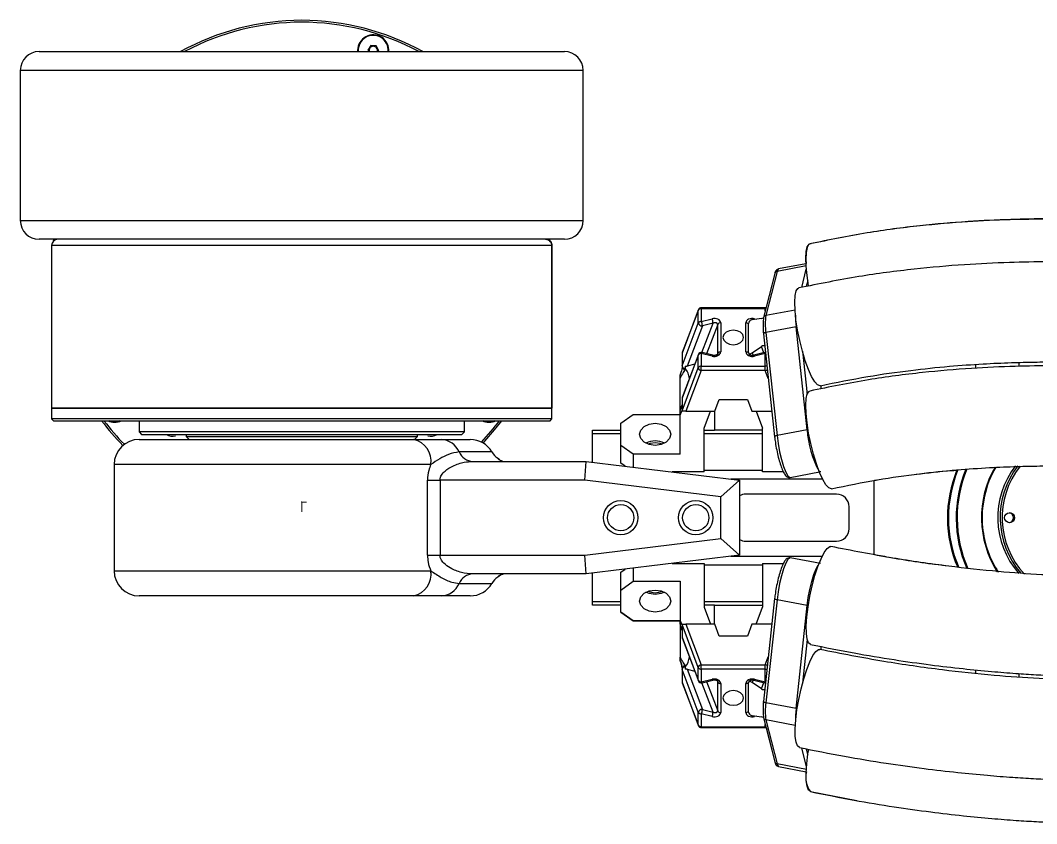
# Model space of a CAD drawing. Header units: millimetres. Extents: x 15 to 1184, y 5 to 836.
# Drawn here: x 655.22 to 687.72, y 505.54 to 531.23 of the extents above; entities that cross this region are included whole.
import ezdxf

# ---------------------------------------------------------------- set-up
doc = ezdxf.new("R2010")
doc.units = ezdxf.units.MM
doc.header["$PDSIZE"] = -1
doc.layers.get('0').update_dxf_attribs({"lineweight": 18})

msp = doc.modelspace()

# ---------------------------------------------------------------- linework, layer by layer
at = {"color": 7, "linetype": 'Continuous', "lineweight": 25}
for p, q in [((655.8163, 530.2251), (672.6163, 530.2251)), ((666.0031, 530.2629), (666.0045, 530.2251)), ((666.4246, 530.4174), (666.3301, 530.2722)), ((666.3301, 530.2722), (666.354, 530.2251)), ((666.5976, 530.4081), (666.4246, 530.4174)), ((666.676, 530.2536), (666.5976, 530.4081)), ((666.6574, 530.2251), (666.676, 530.2536)), ((655.2163, 529.6251), (655.2163, 524.8251)), ((673.2163, 529.6251), (655.2163, 529.6251)), ((673.2163, 524.8251), (673.2163, 529.6251)), ((655.2163, 524.8251), (673.2163, 524.8251)), ((672.6163, 524.2251), (655.8163, 524.2251)), ((656.2163, 524.0251), (656.2163, 518.8251)), ((672.2155, 524.0251), (656.2163, 524.0251)), ((656.2791, 524.2251), (656.2715, 524.163)), ((672.1589, 524.1817), (672.1536, 524.2251)), ((672.2155, 524.0251), (672.2155, 518.8251)), ((672.2163, 524.0251), (672.2155, 524.0251)), ((672.2163, 523.4032), (672.2163, 524.0251)), ((672.2163, 519.5032), (672.2163, 523.4032)), ((680.3423, 523.3745), (679.4138, 523.1986)), ((680.3381, 523.4446), (679.4668, 523.2795)), ((679.3408, 523.1329), (678.9842, 521.7221)), ((679.4138, 523.1986), (679.0572, 521.7877)), ((680.2039, 522.6858), (680.351, 523.2677)), ((680.3972, 522.9018), (680.3495, 522.7134)), ((679.0396, 522.0365), (676.9931, 522.0365)), ((676.9931, 522.0072), (676.9931, 522.0365)), ((676.9931, 522.0072), (676.9931, 521.6002)), ((679.0396, 522.0072), (676.9931, 522.0072)), ((679.0396, 522.0072), (679.0396, 522.0365)), ((679.0396, 521.9413), (679.0396, 522.0072)), ((676.8965, 521.9548), (676.3761, 520.5815)), ((676.8996, 521.9719), (676.3819, 520.6059)), ((676.8965, 521.5478), (676.8965, 521.9548)), ((676.9931, 521.6002), (677.3364, 521.6856)), ((678.9184, 521.6895), (678.6211, 521.6535)), ((678.6963, 521.6856), (678.7583, 521.6701)), ((679.9894, 521.9643), (679.0572, 521.7877)), ((676.3761, 520.1745), (676.8965, 521.5478)), ((677.0261, 521.4568), (676.5376, 520.1677)), ((677.0135, 520.6029), (677.3694, 521.5421)), ((677.3694, 521.5421), (677.0261, 521.4568)), ((677.5176, 521.5002), (677.1635, 520.5657)), ((677.5176, 520.5708), (677.5176, 521.5002)), ((677.6142, 521.5527), (677.6142, 520.6233)), ((678.4184, 520.6233), (678.4184, 521.5527)), ((678.5008, 520.6085), (678.5008, 521.5379)), ((680.0232, 521.4295), (679.0572, 521.2465)), ((680.3797, 518.1368), (680.0232, 521.4295)), ((678.9817, 521.1997), (679.3383, 517.9069)), ((679.0572, 521.2465), (679.4138, 517.9537)), ((678.6211, 520.5912), (678.9184, 520.7979)), ((678.9946, 520.5968), (678.9184, 520.7979)), ((676.3761, 520.5815), (676.3761, 520.1745)), ((676.8965, 520.5233), (676.3761, 519.15)), ((676.8996, 520.5404), (676.3787, 519.1659)), ((676.8965, 520.1163), (676.8965, 520.5233)), ((676.9931, 520.5757), (676.9931, 520.1687)), ((677.3364, 520.4904), (676.9931, 520.5757)), ((677.3605, 520.5167), (677.0172, 520.602)), ((677.5073, 520.5436), (677.5176, 520.5708)), ((678.5036, 520.592), (678.5178, 520.5545)), ((678.6211, 520.5912), (678.6505, 520.5136)), ((679.0155, 520.602), (678.6722, 520.5167)), ((679.0396, 520.5757), (678.6963, 520.4904)), ((679.0396, 520.1687), (679.0396, 520.5757)), ((679.0493, 520.5754), (679.0396, 520.5757)), ((680.2267, 520.6452), (680.3762, 519.2649)), ((676.3833, 520.1402), (676.3577, 520.0048)), ((676.3761, 520.1744), (676.3761, 520.1745)), ((676.3761, 518.743), (676.8965, 520.1163)), ((676.4916, 520.1638), (676.4494, 520.0523)), ((676.4916, 520.0816), (676.4916, 520.1638)), ((676.9931, 520.0273), (676.5022, 518.732)), ((676.7813, 520.2283), (676.5376, 520.1677)), ((676.9931, 520.0273), (676.9931, 520.1687)), ((676.9931, 520.1687), (679.0396, 520.1687)), ((679.0396, 520.0273), (676.9931, 520.0273)), ((679.0396, 520.0273), (679.0396, 520.1687)), ((679.1363, 519.772), (679.0396, 520.0273)), ((685.7713, 520.1036), (685.7713, 520.2251)), ((687.1522, 520.2885), (687.1522, 520.1646)), ((676.3126, 519.8859), (676.3577, 520.0048)), ((676.3126, 519.7861), (676.3126, 519.8859)), ((676.3126, 518.7129), (676.3126, 519.7861)), ((672.2163, 518.8251), (672.2163, 519.5032)), ((680.813, 519.5457), (680.813, 519.4411)), ((680.8147, 519.5449), (680.813, 519.5366)), ((676.3761, 519.15), (676.3761, 518.743)), ((677.4234, 518.732), (677.5659, 519.1081)), ((677.5659, 519.1081), (678.4668, 519.1081)), ((678.4668, 519.1081), (678.6093, 518.732)), ((656.2163, 518.8251), (656.2163, 518.4851)), ((672.2163, 518.8251), (656.2163, 518.8251)), ((656.2163, 518.8251), (672.2155, 518.8251)), ((672.2155, 518.8251), (672.2163, 518.8251)), ((672.2163, 518.4851), (672.2163, 518.8251)), ((676.3577, 518.732), (676.3126, 518.6131)), ((676.3577, 518.732), (676.377, 518.732)), ((676.5022, 518.732), (676.377, 518.732)), ((676.5022, 518.732), (677.4234, 518.732)), ((677.0836, 518.1888), (677.2894, 518.732)), ((677.0836, 518.1887), (677.2894, 518.7319)), ((677.2894, 518.7319), (677.4163, 518.7319)), ((677.4163, 518.732), (677.4163, 518.1251)), ((678.6093, 518.732), (679.249, 518.732)), ((678.7433, 518.732), (678.9491, 518.1888)), ((656.2163, 518.4851), (656.2763, 518.4251)), ((672.2163, 518.4851), (656.2163, 518.4851)), ((656.2763, 518.4251), (672.1563, 518.4251)), ((659.0163, 518.4251), (659.0163, 518.0651)), ((669.4163, 518.0651), (669.4163, 518.4251)), ((672.1563, 518.4251), (672.2163, 518.4851)), ((674.4163, 518.3444), (674.8163, 518.6272)), ((674.8163, 518.6272), (676.3126, 518.6272)), ((676.3126, 518.6131), (676.3126, 518.7129)), ((676.3126, 517.3544), (676.3126, 518.6131)), ((673.5163, 518.1251), (674.4163, 518.1251)), ((673.5163, 518.008), (673.5163, 518.1251)), ((674.4163, 517.6373), (674.4163, 518.3444)), ((677.0836, 516.7887), (677.0836, 518.1888)), ((677.0836, 518.1251), (677.4163, 518.1251)), ((678.9491, 518.1251), (677.4163, 518.1251)), ((678.9491, 516.7887), (678.9491, 518.1888)), ((680.3797, 518.1368), (679.4138, 517.9537)), ((659.0163, 518.0651), (659.0963, 517.9851)), ((669.4163, 518.0651), (659.0163, 518.0651)), ((659.0163, 517.8251), (667.793, 517.8251)), ((659.0963, 517.9851), (669.3363, 517.9851)), ((660.5163, 517.9851), (660.5163, 517.9251)), ((660.5163, 517.9251), (660.6163, 517.8251)), ((660.5163, 517.9251), (666.1872, 517.9251)), ((666.1872, 517.9251), (667.9163, 517.9251)), ((667.8163, 517.8251), (667.9163, 517.9251)), ((667.9163, 517.9251), (667.9163, 517.9851)), ((668.6777, 517.8251), (669.6039, 517.8251)), ((669.3363, 517.9851), (669.4163, 518.0651)), ((673.5163, 517.0997), (673.5163, 518.008)), ((674.4163, 518.008), (673.5163, 518.008)), ((678.9491, 518.008), (677.0836, 518.008)), ((670.2967, 517.4251), (669.2514, 517.4251)), ((674.8163, 517.3544), (674.4163, 517.6373)), ((674.4163, 517.0716), (674.4163, 517.6373)), ((669.6817, 517.1251), (673.3086, 517.1251)), ((673.272, 516.5251), (673.3086, 517.1251)), ((673.3086, 517.1251), (678.2163, 516.5251)), ((674.8163, 517.3544), (674.8163, 516.9408)), ((676.3126, 517.3544), (674.8163, 517.3544)), ((658.2163, 517.0251), (658.2163, 513.6251)), ((668.3432, 517.0251), (658.2163, 517.0251)), ((674.5564, 516.9726), (674.4163, 517.0716)), ((677.0836, 516.7887), (676.0599, 516.7887)), ((677.0836, 516.8423), (678.9491, 516.8423)), ((679.6187, 516.7887), (678.9491, 516.7887)), ((679.8391, 516.6108), (680.7709, 516.7873)), ((680.8148, 516.7887), (680.7783, 516.7887)), ((668.2359, 514.1251), (668.2359, 516.5251)), ((668.2359, 516.5251), (668.6379, 516.5251)), ((668.6379, 516.5251), (668.6379, 514.1251)), ((673.272, 516.5251), (668.6379, 516.5251)), ((677.6163, 515.994), (673.272, 516.5251)), ((677.6163, 515.994), (678.2163, 516.5251)), ((680.8732, 516.5594), (677.9357, 516.5594)), ((678.2163, 516.5251), (678.2163, 514.1251)), ((682.5163, 514.1457), (682.5163, 516.5148)), ((677.6163, 514.6562), (677.6163, 515.994)), ((681.3163, 516.0766), (678.4163, 516.0766)), ((681.7163, 514.9736), (681.7163, 515.6766)), ((673.272, 514.1251), (677.6163, 514.6562)), ((677.6163, 514.6562), (678.2163, 514.1251)), ((678.4163, 514.5736), (681.3163, 514.5736)), ((668.2359, 514.1251), (668.6379, 514.1251)), ((668.6379, 514.1251), (673.272, 514.1251)), ((673.3086, 513.5251), (673.272, 514.1251)), ((678.2163, 514.1251), (673.3086, 513.5251)), ((676.0605, 513.8615), (677.0836, 513.8615)), ((677.0836, 513.8615), (677.0836, 512.4615)), ((677.9357, 514.0908), (680.8566, 514.0908)), ((678.9491, 513.8615), (678.9491, 512.4615)), ((678.9491, 513.8615), (679.6205, 513.8615)), ((680.805, 513.8565), (679.8391, 514.0395)), ((658.2163, 513.6251), (668.3432, 513.6251)), ((673.3086, 513.5251), (669.6817, 513.5251)), ((673.5163, 512.6423), (673.5163, 513.5505)), ((674.4163, 513.5787), (674.5563, 513.6776)), ((674.4163, 513.013), (674.4163, 513.5787)), ((674.8163, 513.7094), (674.8163, 513.2959)), ((678.9491, 513.808), (677.0836, 513.808)), ((669.2514, 513.2251), (670.2967, 513.2251)), ((674.4163, 513.013), (674.8163, 513.2959)), ((674.8163, 513.2959), (676.3126, 513.2959)), ((676.3126, 513.2959), (676.3126, 512.0372)), ((674.4163, 512.3059), (674.4163, 513.013)), ((667.793, 512.8251), (659.0163, 512.8251)), ((669.6039, 512.8251), (668.6777, 512.8251)), ((673.5163, 512.5251), (673.5163, 512.6423)), ((673.5163, 512.6423), (674.4163, 512.6423)), ((677.0836, 512.6423), (678.9491, 512.6423)), ((679.3383, 512.7434), (678.9817, 509.4506)), ((679.4138, 512.6965), (679.0572, 509.4038)), ((680.3797, 512.5135), (679.4138, 512.6965)), ((674.4163, 512.5251), (673.5163, 512.5251)), ((674.4163, 512.3058), (674.4163, 512.3059)), ((674.8163, 512.0231), (674.4163, 512.3059)), ((674.4163, 512.3058), (674.8163, 512.023)), ((677.4163, 512.5251), (677.0836, 512.5251)), ((677.0836, 512.4615), (677.2894, 511.9183)), ((677.4163, 511.9183), (677.4163, 512.5251)), ((677.4163, 512.5251), (678.9491, 512.5251)), ((678.7433, 511.9183), (678.9491, 512.4615)), ((680.0232, 509.2208), (680.3797, 512.5135)), ((674.8163, 512.0231), (674.8163, 512.023)), ((676.3126, 512.0231), (674.8163, 512.0231)), ((674.8163, 512.023), (676.3126, 512.023)), ((676.3126, 511.9374), (676.3126, 512.0372)), ((676.3126, 512.0372), (676.3577, 511.9183)), ((676.3126, 511.9374), (676.3126, 510.8642)), ((676.377, 511.9183), (676.3577, 511.9183)), ((676.8965, 510.534), (676.3761, 511.9073)), ((676.3761, 511.9073), (676.3761, 511.5003)), ((676.377, 511.9183), (676.5022, 511.9183)), ((676.5022, 511.9183), (676.9931, 510.623)), ((677.4234, 511.9183), (676.5022, 511.9183)), ((677.5659, 511.5422), (677.4234, 511.9183)), ((678.6093, 511.9183), (678.4668, 511.5422)), ((679.249, 511.9183), (678.6093, 511.9183)), ((676.3761, 511.5003), (676.8965, 510.127)), ((676.3787, 511.4844), (676.8996, 510.1099)), ((678.4668, 511.5422), (677.5659, 511.5422)), ((680.3806, 511.4266), (680.2303, 510.0383)), ((680.813, 511.2073), (680.813, 511.1051)), ((680.813, 511.1137), (680.8146, 511.1059)), ((676.3126, 510.7644), (676.3126, 510.8642)), ((676.3126, 510.7644), (676.3126, 510.7643)), ((676.3577, 510.6455), (676.3126, 510.7644)), ((676.3126, 510.7643), (676.3577, 510.6454)), ((676.3577, 510.6455), (676.3833, 510.5101)), ((676.3577, 510.6454), (676.3577, 510.6454)), ((676.3833, 510.5101), (676.3577, 510.6454)), ((676.4494, 510.598), (676.4916, 510.4864)), ((676.9931, 510.4816), (676.9931, 510.623)), ((676.9931, 510.623), (679.0396, 510.623)), ((679.0396, 510.623), (679.1363, 510.8783)), ((679.0396, 510.4816), (679.0396, 510.623)), ((676.8965, 509.1025), (676.3761, 510.4758)), ((676.3761, 510.4758), (676.3761, 510.0688)), ((676.4916, 510.4864), (676.4916, 510.5687)), ((676.5376, 510.4826), (677.0261, 509.1935)), ((676.5376, 510.4826), (676.7813, 510.422)), ((676.8965, 510.127), (676.8965, 510.534)), ((679.0396, 510.4816), (676.9931, 510.4816)), ((676.9931, 510.4816), (676.9931, 510.0746)), ((679.0396, 510.0746), (679.0396, 510.4816)), ((685.7713, 510.3454), (685.7713, 510.4587)), ((687.1522, 510.3411), (687.1522, 510.2257)), ((676.3761, 510.0688), (676.8965, 508.6955)), ((676.3819, 510.0444), (676.8996, 508.6784)), ((676.3819, 510.0443), (676.8996, 508.6783)), ((676.9931, 510.0746), (677.3364, 510.1599)), ((677.3694, 509.1082), (677.0135, 510.0474)), ((677.0172, 510.0482), (677.3605, 510.1336)), ((677.1635, 510.0846), (677.5176, 509.15)), ((677.5176, 510.0794), (677.5076, 510.1059)), ((677.5176, 509.15), (677.5176, 510.0794)), ((677.6142, 510.027), (677.6142, 509.0976)), ((678.4184, 509.0976), (678.4184, 510.027)), ((678.5008, 509.1123), (678.5008, 510.0417)), ((678.5178, 510.0958), (678.5036, 510.0583)), ((678.6506, 510.1371), (678.6211, 510.0591)), ((678.9184, 509.8524), (678.6211, 510.0591)), ((678.6722, 510.1336), (679.0155, 510.0482)), ((678.6963, 510.1599), (679.0396, 510.0746)), ((678.9184, 509.8524), (678.9946, 510.0534)), ((679.0396, 510.0746), (679.0493, 510.0749)), ((680.0232, 509.2208), (679.0572, 509.4038)), ((676.8965, 508.6955), (676.8965, 509.1025)), ((676.9931, 509.0501), (676.9931, 508.6431)), ((677.3364, 508.9647), (676.9931, 509.0501)), ((677.0261, 509.1935), (677.3694, 509.1082)), ((678.6211, 508.9968), (678.9184, 508.9607)), ((678.7583, 508.9801), (678.6963, 508.9647)), ((678.9842, 508.9282), (679.3408, 507.5174)), ((679.0396, 508.6431), (679.0396, 508.709)), ((679.0572, 508.8626), (679.4138, 507.4517)), ((679.9988, 508.6842), (679.0572, 508.8626)), ((676.9931, 508.6431), (679.0396, 508.6431)), ((676.9931, 508.6138), (676.9931, 508.6431)), ((676.9931, 508.6138), (679.0396, 508.6138)), ((676.9931, 508.6137), (676.9931, 508.6138)), ((676.9931, 508.6137), (679.0396, 508.6137)), ((679.0396, 508.6138), (679.0396, 508.6431)), ((679.0396, 508.6137), (679.0396, 508.6138)), ((679.063, 508.6165), (679.3408, 507.5173)), ((680.3577, 507.3558), (680.2041, 507.9637)), ((680.3499, 507.9354), (680.4, 507.7374)), ((680.3523, 507.2739), (679.4138, 507.4517)), ((679.4668, 507.3708), (680.349, 507.2037)), ((679.4668, 507.3707), (680.349, 507.2036)), ((680.4817, 506.5682), (681.964, 506.2818))]:
    msp.add_line(p, q, dxfattribs=at)
at = {"color": 7, "linetype": 'Continuous'}
for q in [(664.3706, 515.8251), (664.2163, 515.5167)]:
    msp.add_line((664.2163, 515.8251), q, dxfattribs=at)
at = {"color": 7, "linetype": 'Continuous', "lineweight": 25}
for points in [[(680.4256, 522.734), (680.4255, 522.7346), (680.374, 523.0623), (680.343, 523.3645), (680.3339, 523.627), (680.3472, 523.8376), (680.3822, 523.9864), (680.4374, 524.0665), (680.4649, 524.0784)], [(680.5048, 524.0749), (680.493, 524.078), (680.4257, 524.0565), (680.3763, 523.9629), (680.3474, 523.8017), (680.3402, 523.5804), (680.3451, 523.4459)], [(679.4668, 523.2795), (679.4487, 523.2703), (679.4138, 523.1986)], [(680.7995, 519.5432), (680.793, 519.5421), (680.7134, 519.5711), (680.6217, 519.6717), (680.5223, 519.8395), (680.4198, 520.0664), (680.3189, 520.342), (680.2245, 520.6532), (680.1408, 520.9856), (680.0718, 521.3237), (680.0208, 521.6515), (679.9901, 521.9538), (679.9812, 522.2165), (679.9944, 522.4272), (680.0292, 522.5761), (680.0839, 522.6563), (680.1115, 522.6683)], [(679.063, 522.0337), (679.0547, 522.0353), (679.0396, 522.0365)], [(679.0396, 522.0072), (679.0559, 522.0063), (679.056, 522.0062)], [(676.8996, 521.9719), (676.8983, 521.9682), (676.8965, 521.9548)], [(678.686, 521.6614), (678.6895, 521.6703), (678.6963, 521.6856)], [(680.0232, 521.4295), (680.0425, 521.4324), (680.0529, 521.4333)], [(678.0163, 521.3213), (677.8901, 521.3035), (677.783, 521.253), (677.7115, 521.1773), (677.6863, 521.088), (677.7115, 520.9987), (677.783, 520.923), (677.8901, 520.8724), (678.0163, 520.8546), (678.1426, 520.8724), (678.2497, 520.923), (678.3212, 520.9987), (678.3463, 521.088), (678.3212, 521.1773), (678.2497, 521.253), (678.1426, 521.3035), (678.0163, 521.3213)], [(679.0572, 521.2465), (679.0389, 521.2423), (679.0221, 521.2368), (679.0076, 521.2303), (678.9959, 521.223), (678.9876, 521.2153), (678.9828, 521.2074), (678.9817, 521.1997)], [(676.8965, 520.5233), (676.8993, 520.5396), (676.8996, 520.5404)], [(676.9931, 520.5757), (676.9999, 520.5879), (677.0064, 520.5966), (677.0124, 520.6013), (677.0172, 520.602)], [(677.3364, 520.4904), (677.3432, 520.5026), (677.3497, 520.5113), (677.3557, 520.516), (677.3605, 520.5167)], [(678.6721, 520.5167), (678.677, 520.516), (678.6829, 520.5113), (678.6895, 520.5026), (678.6963, 520.4904)], [(679.0462, 520.6048), (679.0334, 520.6048), (679.0155, 520.602)], [(679.0155, 520.602), (679.0203, 520.6013), (679.0262, 520.5966), (679.0328, 520.5879), (679.0396, 520.5757)], [(681.1588, 516.251), (681.1519, 516.2499), (681.0718, 516.2789), (680.9796, 516.3796), (680.8795, 516.5473), (680.7762, 516.7742), (680.6746, 517.0497), (680.5795, 517.3608), (680.4952, 517.6931), (680.4257, 518.031), (680.3743, 518.3587), (680.3434, 518.6609), (680.3344, 518.9234), (680.3477, 519.134), (680.3827, 519.2829), (680.4378, 519.363), (680.4654, 519.3749)], [(658.3956, 518.4251), (658.2296, 518.3955), (658.0636, 518.4251)], [(670.0136, 517.7122), (670.4374, 518.1954), (670.6163, 518.4251)], [(670.369, 518.4251), (670.2031, 518.3955), (670.0371, 518.4251)], [(676.0163, 517.9908), (675.9783, 517.8555), (675.8699, 517.7408), (675.7077, 517.6642), (675.5163, 517.6373), (675.325, 517.6642), (675.1628, 517.7408), (675.0544, 517.8555), (675.0163, 517.9908), (675.0544, 518.1261), (675.1628, 518.2408), (675.325, 518.3175), (675.5163, 518.3444), (675.7077, 518.3175), (675.8699, 518.2408), (675.9783, 518.1261), (676.0163, 517.9908)], [(680.3797, 518.1368), (680.399, 518.1396), (680.4067, 518.1404)], [(679.4138, 517.9537), (679.3954, 517.9495), (679.3787, 517.944), (679.3642, 517.9375), (679.3525, 517.9303), (679.3441, 517.9225), (679.3393, 517.9146), (679.3383, 517.9069)], [(679.4138, 517.9537), (679.4487, 517.6976), (679.4984, 517.434), (679.5591, 517.1819), (679.6266, 516.9593), (679.696, 516.7824), (679.7623, 516.6638), (679.8207, 516.6122), (679.8391, 516.6108)], [(675.5163, 517.7221), (675.3556, 517.6995), (675.2903, 517.6755)], [(675.7424, 517.6755), (675.6771, 517.6995), (675.5163, 517.7221)], [(680.821, 514.0148), (680.9206, 514.2097), (681.0151, 514.3405), (681.1002, 514.4009), (681.1396, 514.4035)], [(679.8391, 514.0395), (679.8207, 514.0381), (679.7623, 513.9864), (679.696, 513.8679), (679.6266, 513.6909), (679.5591, 513.4684), (679.4984, 513.2163), (679.4487, 512.9526), (679.4138, 512.6965)], [(680.4846, 511.2712), (680.4227, 511.3201), (680.3773, 511.4403), (680.3523, 511.6258), (680.3488, 511.8679), (680.367, 512.1553), (680.4059, 512.4747), (680.4639, 512.811), (680.5381, 513.1486), (680.6252, 513.4715), (680.721, 513.7649), (680.821, 514.0148)], [(680.3797, 512.5135), (680.4147, 512.7696), (680.4643, 513.0332), (680.525, 513.2854), (680.5925, 513.5079), (680.6619, 513.6849), (680.7282, 513.8034), (680.7412, 513.82)], [(676.0163, 512.6595), (675.9783, 512.5242), (675.8699, 512.4095), (675.7077, 512.3328), (675.5163, 512.3059), (675.325, 512.3328), (675.1628, 512.4095), (675.0544, 512.5242), (675.0163, 512.6595), (675.0544, 512.7948), (675.1628, 512.9095), (675.325, 512.9861), (675.5163, 513.013), (675.7077, 512.9861), (675.8699, 512.9095), (675.9783, 512.7948), (676.0163, 512.6595)], [(675.5163, 512.8716), (675.325, 512.8985), (675.2164, 512.9423)], [(675.8163, 512.9423), (675.7077, 512.8985), (675.5163, 512.8716)], [(679.4138, 512.6965), (679.3954, 512.7008), (679.3787, 512.7063), (679.3642, 512.7128), (679.3525, 512.72), (679.3441, 512.7278), (679.3393, 512.7357), (679.3383, 512.7434)], [(680.3797, 512.5135), (680.399, 512.5107), (680.4112, 512.5096)], [(680.4649, 510.7215), (680.5641, 510.9166), (680.6583, 511.0476), (680.7429, 511.1082), (680.7822, 511.1109)], [(680.1289, 507.9783), (680.0673, 508.027), (680.0223, 508.1469), (679.9975, 508.3322), (679.9941, 508.5742), (680.0123, 508.8616), (680.0512, 509.1809), (680.1091, 509.5172), (680.1831, 509.8548), (680.2698, 510.1779), (680.3653, 510.4714), (680.4649, 510.7215)], [(676.8996, 510.1099), (676.8993, 510.1107), (676.8965, 510.127)], [(676.9931, 510.0746), (676.9999, 510.0624), (677.0064, 510.0537), (677.0124, 510.049), (677.0172, 510.0482)], [(677.3364, 510.1599), (677.3432, 510.1477), (677.3497, 510.139), (677.3557, 510.1343), (677.3605, 510.1336)], [(678.6722, 510.1336), (678.677, 510.1343), (678.6829, 510.139), (678.6895, 510.1477), (678.6963, 510.1599)], [(679.0155, 510.0482), (679.0203, 510.049), (679.0262, 510.0537), (679.0328, 510.0624), (679.0396, 510.0746)], [(679.0155, 510.0482), (679.0334, 510.0455), (679.0462, 510.0455)], [(678.0163, 509.7957), (677.8901, 509.7779), (677.783, 509.7273), (677.7115, 509.6516), (677.6863, 509.5623), (677.7115, 509.473), (677.783, 509.3973), (677.8901, 509.3468), (678.0163, 509.329), (678.1426, 509.3468), (678.2497, 509.3973), (678.3212, 509.473), (678.3463, 509.5623), (678.3212, 509.6516), (678.2497, 509.7273), (678.1426, 509.7779), (678.0163, 509.7957)], [(679.0572, 509.4038), (679.0389, 509.408), (679.0221, 509.4135), (679.0076, 509.42), (678.9959, 509.4273), (678.9876, 509.435), (678.9828, 509.4429), (678.9817, 509.4506)], [(678.686, 508.9889), (678.6895, 508.98), (678.6963, 508.9647)], [(680.0232, 509.2208), (680.0425, 509.2179), (680.0566, 509.2167)], [(676.8965, 508.6955), (676.8983, 508.6821), (676.8996, 508.6784)], [(679.056, 508.6441), (679.0559, 508.644), (679.0396, 508.6431)], [(679.0396, 508.6138), (679.0547, 508.6149), (679.063, 508.6166)], [(679.0396, 508.6137), (679.0547, 508.6149), (679.063, 508.6165)], [(680.4839, 506.5677), (680.4217, 506.6168), (680.3763, 506.737), (680.3512, 506.9226), (680.3477, 507.1648), (680.3659, 507.4523), (680.4049, 507.7716), (680.4282, 507.9179)], [(679.4138, 507.4517), (679.4487, 507.38), (679.4668, 507.3708)]]:
    msp.add_lwpolyline(points, dxfattribs=at)
for centre, radius in [((674.4163, 515.3251), 0.55), ((676.8163, 515.3251), 0.55), ((674.4163, 515.3251), 0.42), ((676.8163, 515.3251), 0.42), ((686.8518, 515.325), 0.1599)]:
    msp.add_circle(centre, radius, dxfattribs=at)
for centre, radius, start, end in [((664.2163, 523.2251), 8, 90, 118.95502), ((664.2163, 523.2251), 7.94, 61.83744, 118.16256), ((664.2163, 523.2251), 8, 61.04498, 90), ((666.5031, 530.2629), 0.5, 355.66221, 180), ((666.5031, 530.2629), 0.48, 355.4811, 184.5189), ((655.8163, 529.6251), 0.6, 90, 180), ((666.5031, 530.2629), 0.1337, 90, 196.43584), ((666.5031, 530.2629), 0.1337, 343.56416, 90), ((672.6163, 529.6251), 0.6, 0, 90), ((655.8163, 524.8251), 0.6, 180, 270), ((672.6163, 524.8251), 0.6, 270, 0), ((656.4163, 524.0251), 0.2, 90, 180), ((679.4284, 523.1089), 0.0909, 99.24103, 164.66703), ((676.9848, 521.9072), 0.1003, 85.26828, 151.69865), ((676.9931, 521.9365), 0.1, 90, 159.24643), ((677.0225, 521.5377), 0.3469, 0.72522, 25.21888), ((680.5872, 521.4357), 1.621, 171.35936, 188.64064), ((679.0667, 521.7013), 0.085, 165.90061, 195.06066), ((679.0718, 521.698), 0.0909, 99.24103, 164.66703), ((680.8379, 521.5171), 1.8011, 171.35936, 188.64064), ((682.7883, 521.758), 2.7845, 179.23447, 186.77409), ((676.9848, 521.5002), 0.1003, 85.26828, 151.69865), ((677.0106, 521.5726), 0.1168, 192.25135, 277.60663), ((676.6792, 521.4524), 0.3469, 0.72522, 25.21888), ((677.606, 521.4527), 0.1003, 85.26828, 151.69865), ((678.4224, 521.4373), 0.1155, 47.28993, 91.98123), ((676.9848, 520.4757), 0.1003, 85.26828, 151.69865), ((676.9931, 520.505), 0.1, 76.03948, 159.24643), ((677.606, 520.5233), 0.1003, 85.26828, 151.69865), ((678.4229, 520.5106), 0.1128, 43.10335, 92.27861), ((676.0035, 519.7094), 0.6139, 6.96346, 37.32701), ((676.9848, 520.0688), 0.1003, 85.26828, 151.69865), ((677.0039, 520.1359), 0.1092, 190.35675, 264.32091), ((679.0407, 520.0382), 0.1305, 65.57744, 90.47439), ((679.0136, 520.1663), 0.1414, 280.579, 310.39944), ((664.2163, 523.2251), 8, 216.8699, 224.35166), ((664.2163, 523.2251), 7.94, 217.19532, 224.39658), ((658.2296, 518.8755), 0.5, 244.26056, 295.73944), ((664.2163, 523.2251), 7.94, 316.32452, 322.80468), ((670.2031, 518.8755), 0.5, 244.26056, 295.73944), ((683.4401, 518.2995), 3.0647, 183.04381, 209.09059), ((659.0163, 517.0251), 0.8, 90, 180), ((660.0939, 518.3297), 0.4, 239.46915, 283), ((667.6397, 517.1305), 0.7113, 351.48011, 77.56115), ((668.3388, 518.3297), 0.4, 257, 300.53085), ((668.649, 517.1726), 0.6531, 22.74421, 87.48634), ((669.6039, 517.0251), 0.8, 30, 90), ((675.5163, 517.1159), 0.6637, 63.12881, 116.87119), ((669.7032, 517.6145), 0.4899, 202.74421, 267.48634), ((670.8163, 517.7251), 0.6, 210, 236.15194), ((688.8673, 515.3251), 4.0027, 157.54394, 203.32925), ((688.8982, 515.3251), 4.0027, 157.51136, 203.38831), ((689.1458, 515.3251), 4.0027, 157.24696, 203.86635), ((689.1768, 515.3251), 4.0027, 157.21284, 203.92519), ((689.1754, 515.3251), 3.222, 149.85083, 212.39672), ((689.1753, 515.3252), 3.2018, 149.63851, 185.68774), ((689.1745, 515.3251), 2.7015, 142.1293, 221.26604), ((689.2511, 515.3251), 2.7015, 142.15213, 221.11139), ((689.2533, 515.3251), 2.6414, 141.44031, 223.24736), ((678.4163, 515.6766), 0.4, 90, 120), ((681.3163, 515.6766), 0.4, 0, 90), ((686.8207, 515.3251), 0.16, 275.58841, 84.41159), ((681.3163, 514.9736), 0.4, 270, 0), ((689.1749, 515.3249), 3.2015, 185.68418, 212.97961), ((678.4163, 514.9736), 0.4, 240, 270), ((659.0163, 513.6251), 0.8, 180, 270), ((667.6397, 513.5197), 0.7113, 282.43885, 8.51989), ((669.7032, 513.0357), 0.4899, 92.51366, 157.25579), ((668.649, 513.4776), 0.6531, 272.51366, 337.25579), ((669.6039, 513.6251), 0.8, 270, 330), ((670.8163, 512.9251), 0.6, 123.88353, 150), ((675.5163, 513.4912), 0.5637, 246.35791, 293.64209), ((676.0035, 510.9409), 0.6139, 322.67299, 353.03654), ((677.0039, 510.5144), 0.1092, 95.67909, 169.64325), ((679.0136, 510.484), 0.1414, 49.60056, 79.421), ((676.9848, 510.5815), 0.1003, 208.30135, 274.73172), ((679.0407, 510.6121), 0.1305, 269.52561, 294.42256), ((676.9848, 510.1746), 0.1003, 208.30135, 274.73172), ((676.9931, 510.1453), 0.1, 200.75357, 283.96052), ((677.606, 510.127), 0.1003, 208.30135, 274.73172), ((678.4229, 510.1397), 0.1128, 267.72139, 316.89665), ((680.5872, 509.2146), 1.621, 171.35936, 188.64064), ((680.8379, 509.1332), 1.8011, 171.35936, 188.64064), ((677.0106, 509.0777), 0.1168, 82.39337, 167.74865), ((676.9848, 509.15), 0.1003, 208.30135, 274.73172), ((676.6792, 509.1979), 0.3469, 334.78112, 359.27478), ((677.0225, 509.1125), 0.3469, 334.78112, 359.27478), ((677.606, 509.1976), 0.1003, 208.30135, 274.73172), ((678.4224, 509.213), 0.1155, 268.01877, 312.71007), ((682.5116, 508.9112), 2.5076, 172.90913, 182.61964), ((676.9848, 508.7431), 0.1003, 208.30135, 274.73172), ((676.9931, 508.7138), 0.1, 200.75357, 270), ((676.9931, 508.7137), 0.1, 200.75357, 270), ((679.0667, 508.9489), 0.085, 164.93934, 194.09939), ((679.0718, 508.9523), 0.0909, 195.33297, 260.75897), ((679.4284, 507.5414), 0.0909, 195.33297, 260.75897), ((681.0583, 507.0103), 0.7266, 164.69597, 217.4781)]:
    msp.add_arc(centre, radius, start, end, dxfattribs=at)
for centre, major_axis, ratio, start_param, end_param in [((677.4072, 521.5527), (0.2071, 0), 0.6830127, 0, 1.9198622), ((678.6255, 521.5527), (0.2071, 0), 0.6830127, 1.2217305, 3.1415927), ((678.5904, 521.5746), (0.0813, 0.063), 0.5992799, 0.7873598, 2.707222), ((678.949, 521.7685), (0.0813, 0.063), 0.5992799, 3.9289525, 4.6676146), ((677.4072, 521.4819), (0.109, 0.0297), 0.6124775, 6.1177934, 8.0376555), ((678.949, 520.744), (0.0813, 0.063), 0.5992799, 0.1558035, 1.4854915), ((676.4577, 520.5237), (-0.0712, 0.0849), 0.4698819, 0.3632995, 0.5106645), ((677.4072, 520.6233), (0.2071, 0), 0.6830127, 4.3633231, 6.2831853), ((677.4072, 520.5525), (0.109, 0.0297), 0.6124775, 5.8645318, 6.1177934), ((678.6255, 520.6233), (0.2071, 0), 0.6830127, 3.1415927, 5.0614548), ((678.5904, 520.6452), (0.0813, 0.063), 0.5992799, 2.707222, 4.6270842), ((678.6255, 520.5525), (0.109, -0.0297), 0.6124775, 3.3069846, 3.5602462), ((675.5163, 517.1481), (1.0706, 3.0039), 0.0841332, 0.248939, 0.5295512), ((676.4577, 520.1167), (-0.0712, 0.0849), 0.4698819, 0.5106645, 1.9790595), ((676.4577, 520.1167), (-0.0712, 0.0849), 0.4698819, 0.5106645, 0.935133), ((676.5022, 520.2342), (0.1035, 0), 0.6830127, 4.6099876, 5.0614548), ((676.4577, 519.0922), (-0.0712, 0.0849), 0.4698819, 0.257403, 0.5106645), ((675.5163, 517.1481), (1.0706, 3.0039), 0.0841332, 5.2899865, 5.3777605), ((676.4577, 518.6853), (-0.0712, 0.0849), 0.4698819, 0.5106645, 0.6580296), ((675.5163, 513.5022), (-1.0706, 3.0039), 0.0841332, 4.0470174, 4.1347915), ((676.4577, 511.965), (0.0712, 0.0849), 0.4698819, 2.483563, 2.6309281), ((676.4577, 511.558), (0.0712, 0.0849), 0.4698819, 2.6309281, 2.8841897), ((675.5163, 513.5022), (-1.0706, 3.0039), 0.0841332, 2.6120415, 2.8926537), ((676.4577, 510.5335), (0.0712, 0.0849), 0.4698819, 1.1625332, 2.6309281), ((676.5022, 510.4161), (0.1035, 0), 0.6830127, 1.2217305, 1.6731977), ((676.4577, 510.1265), (0.0712, 0.0849), 0.4698819, 2.6309281, 2.7782932), ((677.4072, 510.027), (0.2071, 0), 0.6830127, 0, 1.9198622), ((677.4072, 510.0977), (0.109, -0.0297), 0.6124775, 0.1653919, 0.4186535), ((678.6255, 510.027), (0.2071, 0), 0.6830127, 1.2217305, 3.1415927), ((678.5904, 510.0051), (0.0813, -0.063), 0.5992799, 1.6561011, 3.5759633), ((678.6255, 510.0977), (0.109, 0.0297), 0.6124775, 2.7229391, 2.9762007), ((678.949, 509.9063), (0.0813, -0.063), 0.5992799, 4.7976938, 6.1273818), ((677.4072, 509.0976), (0.2071, 0), 0.6830127, 4.3633231, 6.2831853), ((677.4072, 509.1683), (0.109, -0.0297), 0.6124775, 4.5287151, 6.4485773), ((678.6255, 509.0976), (0.2071, 0), 0.6830127, 3.1415927, 5.0614548), ((678.5904, 509.0757), (0.0813, -0.063), 0.5992799, 3.5759633, 5.4958255), ((678.949, 508.8818), (0.0813, -0.063), 0.5992799, 1.6155707, 2.3542328)]:
    msp.add_ellipse(centre, major_axis=major_axis, ratio=ratio, start_param=start_param, end_param=end_param, dxfattribs=at)
for points, knots in [([(696.95, 523.9644), (696.7195, 524.0106), (696.0694, 524.1407), (695.0285, 524.3114), (693.876, 524.4772), (692.8475, 524.6), (691.9479, 524.6891), (691.1799, 524.751), (690.5147, 524.7943), (689.8267, 524.8296), (689.0123, 524.8579), (687.9986, 524.8711), (686.8098, 524.8546), (685.4483, 524.7915), (683.9199, 524.6589), (682.2296, 524.4393), (681.0692, 524.2019), (680.4605, 524.0774)], [0, 0, 0, 0, 0.7099525, 2.0028767, 3.1668468, 4.1997758, 5.1001922, 5.867087, 6.4997868, 7.0894523, 7.9227156, 8.9312073, 10.115077, 11.4742805, 13.0087331, 14.7186449, 16.6051999, 16.6051999, 16.6051999, 16.6051999]), ([(697.6407, 523.8657), (697.1863, 523.9582), (696.3177, 524.135), (695.0545, 524.3444), (693.907, 524.5066), (692.8808, 524.6267), (691.9815, 524.713), (691.2125, 524.7727), (690.5461, 524.8139), (689.8566, 524.8469), (689.0402, 524.8727), (688.0234, 524.8829), (686.8301, 524.8631), (685.4632, 524.7968), (683.9291, 524.6614), (682.2342, 524.4399), (681.0734, 524.2028), (680.4647, 524.0784)], [0, 0, 0, 0, 1.4178199, 2.7101559, 3.8739777, 4.9070666, 5.8078592, 6.5752952, 7.2086827, 7.7981634, 8.6311296, 9.6393998, 10.8229439, 12.181434, 13.7143947, 15.4215625, 17.3036481, 17.3036481, 17.3036481, 17.3036481]), ([(672.0148, 524.2251), (672.0378, 524.2228), (672.0839, 524.2182), (672.1451, 524.1823), (672.1904, 524.1296), (672.2127, 524.0737), (672.2148, 524.0381), (672.2155, 524.0251)], [0, 0, 0, 0, 0.06981187, 0.13965628, 0.20854246, 0.2756548, 0.31431058, 0.31431058, 0.31431058, 0.31431058]), ([(672.2155, 524.0251), (672.2134, 524.0472), (672.2091, 524.0913), (672.1759, 524.1502), (672.1267, 524.1954), (672.07, 524.2211), (672.0313, 524.2239), (672.0148, 524.2251)], [0, 0, 0, 0, 0.06529467, 0.1305639, 0.19655971, 0.26417117, 0.31431825, 0.31431825, 0.31431825, 0.31431825]), ([(679.4594, 523.2735), (679.4358, 523.2641), (679.3871, 523.2446), (679.3579, 523.1885), (679.3463, 523.1508), (679.3408, 523.1329)], [0, 0, 0, 0, 0.06416213, 0.13279936, 0.19455878, 0.19455878, 0.19455878, 0.19455878]), ([(698.1232, 522.4551), (697.6463, 522.5517), (696.7347, 522.7364), (695.4093, 522.9545), (694.2053, 523.123), (693.1287, 523.2474), (692.1852, 523.3366), (691.3784, 523.398), (690.6793, 523.4402), (689.9562, 523.4739), (689.1003, 523.4999), (688.0343, 523.5093), (686.7832, 523.4874), (685.3503, 523.4171), (683.7424, 523.275), (681.9661, 523.0439), (680.7493, 522.7974), (680.1114, 522.6683)], [0, 0, 0, 0, 1.4874014, 2.8430479, 4.0638426, 5.1475154, 6.0924677, 6.8976186, 7.5622673, 8.180308, 9.0536046, 10.1107925, 11.3517635, 12.7760693, 14.3830502, 16.1721692, 18.1437444, 18.1437444, 18.1437444, 18.1437444]), ([(677.514, 520.5523), (677.514, 520.5523), (677.514, 520.5523), (677.5108, 520.5456), (677.4946, 520.5322), (677.4675, 520.5194), (677.4314, 520.5113), (677.3933, 520.5102), (677.3704, 520.5147), (677.3605, 520.5167)], [0, 0, 0, 0, 0.0023795, 0.03191416, 0.05703928, 0.08368812, 0.11201671, 0.14249288, 0.16581694, 0.16581694, 0.16581694, 0.16581694]), ([(678.6722, 520.5167), (678.6598, 520.5144), (678.6342, 520.5096), (678.5924, 520.5124), (678.5568, 520.5225), (678.532, 520.5363), (678.52, 520.5489), (678.5192, 520.5511), (678.5188, 520.5522)], [0, 0, 0, 0, 0.02855578, 0.05930602, 0.08986289, 0.11522876, 0.14157324, 0.16562411, 0.16562411, 0.16562411, 0.16562411]), ([(697.8931, 519.1495), (697.4702, 519.2361), (696.6244, 519.4093), (695.3763, 519.6183), (694.2047, 519.7866), (693.1566, 519.9117), (692.2379, 520.0021), (691.4524, 520.0649), (690.7714, 520.1087), (690.0669, 520.1442), (689.2327, 520.1726), (688.1934, 520.1855), (686.9737, 520.1681), (685.5763, 520.1032), (684.0078, 519.9676), (682.2745, 519.7435), (681.0876, 519.5017), (680.4652, 519.3749)], [0, 0, 0, 0, 1.320295, 2.6407781, 3.830135, 4.885977, 5.8066382, 6.5909993, 7.2383365, 7.8408739, 8.692282, 9.7228396, 10.932511, 12.3209657, 13.8877641, 15.6327785, 17.5570594, 17.5570594, 17.5570594, 17.5570594]), ([(680.7996, 519.5432), (681.3027, 519.6462), (682.2574, 519.8416), (683.64, 520.0368), (684.8721, 520.1661), (685.9462, 520.2428), (686.855, 520.2837), (687.6251, 520.3021), (688.4159, 520.3071), (689.3622, 520.2942), (690.5673, 520.2467), (692.0007, 520.1469), (693.6522, 519.9733), (695.5089, 519.7109), (696.7885, 519.4575), (697.4631, 519.3239)], [0, 0, 0, 0, 1.5576574, 2.9561898, 4.1923954, 5.2633305, 6.166585, 6.9003442, 7.5540724, 8.5175586, 9.7135658, 11.1417595, 12.8001399, 14.6840563, 16.7851909, 16.7851909, 16.7851909, 16.7851909]), ([(667.793, 517.8251), (667.9051, 517.8251), (668.1089, 517.8251), (668.4373, 517.8251), (668.5971, 517.8251), (668.6777, 517.8251)], [0, 0, 0, 0, 0.33406925, 0.6071402, 0.88473001, 0.88473001, 0.88473001, 0.88473001]), ([(679.3383, 517.9069), (679.3429, 517.8675), (679.3564, 517.7524), (679.3899, 517.5493), (679.4408, 517.3106), (679.5005, 517.0889), (679.565, 516.8987), (679.6337, 516.7475), (679.6919, 516.6639), (679.7655, 516.6063), (679.8176, 516.6134), (679.8375, 516.6161)], [0, 0, 0, 0, 0.0996753, 0.290785, 0.4819453, 0.6733909, 0.8659599, 1.0616522, 1.2675767, 1.3871816, 1.4616092, 1.4616092, 1.4616092, 1.4616092]), ([(669.2514, 517.4251), (669.1396, 517.4085), (668.9449, 517.3796), (668.6242, 517.2097), (668.4374, 517.0869), (668.3432, 517.0251)], [0, 0, 0, 0, 0.4021281, 0.7006718, 1.0037444, 1.0037444, 1.0037444, 1.0037444]), ([(668.6379, 516.5251), (668.641, 516.5559), (668.6466, 516.6111), (668.6981, 516.7159), (668.8257, 516.8539), (669.0786, 517.001), (669.384, 517.1048), (669.5928, 517.1191), (669.6817, 517.1251)], [0, 0, 0, 0, 0.0827972, 0.1481674, 0.3161976, 0.6054506, 1.0010033, 1.2940732, 1.2940732, 1.2940732, 1.2940732]), ([(670.6328, 517.1297), (670.594, 517.144), (670.5064, 517.1761), (670.4817, 517.226), (670.4812, 517.2254), (670.481, 517.2252)], [0, 0, 0, 0, 0.06176741, 0.1395607, 0.18384355, 0.18384355, 0.18384355, 0.18384355]), ([(670.5513, 517.173), (670.5488, 517.1751), (670.5445, 517.1787), (670.538, 517.1842), (670.5282, 517.1922), (670.5095, 517.207), (670.4932, 517.2185), (670.4818, 517.2266)], [0, 0, 0, 0, 0.025008645, 0.043949314, 0.056863255, 0.066007625, 0.087807931, 0.087807931, 0.087807931, 0.087807931]), ([(668.3432, 517.0251), (668.3185, 516.9633), (668.2565, 516.8083), (668.2436, 516.6314), (668.2359, 516.5251)], [0, 0, 0, 0, 0.20520065, 0.51440611, 0.51440611, 0.51440611, 0.51440611]), ([(681.1589, 516.251), (681.6474, 516.3516), (682.5743, 516.5426), (683.9175, 516.7313), (685.1145, 516.855), (686.1579, 516.9271), (687.0407, 516.9643), (687.7888, 516.9798), (688.5574, 516.982), (689.4775, 516.9661), (690.6491, 516.9154), (692.0424, 516.8127), (693.6473, 516.6377), (695.4513, 516.3761), (696.6943, 516.1268), (697.3497, 515.9953)], [0, 0, 0, 0, 1.5128459, 2.8708611, 4.071183, 5.1110049, 5.9879396, 6.700137, 7.3355143, 8.2722648, 9.4350212, 10.8236441, 12.4363282, 14.2685394, 16.3118746, 16.3118746, 16.3118746, 16.3118746]), ([(683.865, 516.7146), (684.2332, 516.7586), (684.666, 516.8102), (685.1028, 516.8403), (685.1679, 516.8448)], [0, 0, 0, 0, 1.1142056, 1.309619, 1.309619, 1.309619, 1.309619]), ([(682.5163, 516.5168), (682.532, 516.52), (682.5617, 516.5263), (682.5921, 516.5303), (682.6065, 516.5323)], [0, 0, 0, 0, 0.048137572, 0.091531242, 0.091531242, 0.091531242, 0.091531242]), ([(697.1407, 514.1528), (696.6631, 514.0533), (695.7565, 513.8645), (694.4398, 513.6783), (693.2644, 513.5565), (692.2384, 513.4858), (691.3692, 513.4493), (690.6318, 513.4344), (689.8733, 513.4324), (688.9642, 513.4484), (687.805, 513.4989), (686.4243, 513.6004), (684.8307, 513.773), (683.0352, 514.0304), (681.7939, 514.2747), (681.1393, 514.4035)], [0, 0, 0, 0, 1.4935983, 2.8348356, 4.0205728, 5.0478402, 5.9141552, 6.6176124, 7.2456311, 8.1716391, 9.3209343, 10.6934576, 12.2875644, 14.0990408, 16.1200893, 16.1200893, 16.1200893, 16.1200893]), ([(668.2359, 514.1251), (668.2399, 514.0484), (668.2492, 513.8718), (668.3093, 513.7142), (668.3432, 513.6251)], [0, 0, 0, 0, 0.22365017, 0.51454695, 0.51454695, 0.51454695, 0.51454695]), ([(669.6817, 513.5251), (669.5624, 513.5355), (669.3249, 513.5563), (669.0056, 513.6838), (668.7771, 513.8382), (668.6667, 513.9803), (668.6393, 514.0774), (668.6381, 514.1164), (668.6379, 514.1251)], [0, 0, 0, 0, 0.3912791, 0.7795794, 1.0258759, 1.1888265, 1.2703234, 1.2938643, 1.2938643, 1.2938643, 1.2938643]), ([(679.8315, 514.0368), (679.8087, 514.0374), (679.7593, 514.0389), (679.703, 513.9941), (679.6479, 513.9264), (679.5853, 513.8023), (679.5167, 513.6141), (679.4541, 513.3936), (679.4007, 513.1562), (679.3613, 512.9335), (679.3452, 512.8003), (679.3383, 512.7434)], [0, 0, 0, 0, 0.0850834, 0.1845488, 0.3199156, 0.5304326, 0.7338506, 0.9283266, 1.1203669, 1.3117692, 1.4548972, 1.4548972, 1.4548972, 1.4548972]), ([(685.1934, 513.7471), (685.066, 513.7604), (684.3509, 513.8352), (683.4549, 513.9651), (682.6992, 514.1099), (682.5163, 514.1449)], [0, 0, 0, 0, 0.3820292, 2.1447983, 2.707411, 2.707411, 2.707411, 2.707411]), ([(668.3432, 513.6251), (668.4549, 513.5518), (668.6791, 513.4045), (668.9982, 513.2535), (669.174, 513.2338), (669.2514, 513.2251)], [0, 0, 0, 0, 0.3584833, 0.7198685, 1.0045317, 1.0045317, 1.0045317, 1.0045317]), ([(670.481, 513.4251), (670.4801, 513.4238), (670.4768, 513.4193), (670.4993, 513.4493), (670.5407, 513.4946), (670.6096, 513.514), (670.6328, 513.5205)], [0, 0, 0, 0, 0.02486172, 0.09187732, 0.15648258, 0.18939893, 0.18939893, 0.18939893, 0.18939893]), ([(670.4817, 513.4237), (670.4925, 513.4312), (670.5085, 513.4424), (670.5248, 513.4553), (670.5324, 513.4614), (670.5386, 513.4665), (670.5473, 513.4738), (670.5601, 513.4848), (670.5569, 513.4824), (670.5876, 513.5022), (670.6056, 513.5165), (670.6449, 513.5206), (670.6526, 513.5214)], [0, 0, 0, 0, 0.00649492, 0.00959313, 0.01177536, 0.0144954, 0.0195722, 0.03473907, 0.06099422, 0.12723165, 0.18652283, 0.2007834, 0.2007834, 0.2007834, 0.2007834]), ([(668.6777, 512.8251), (668.6167, 512.8251), (668.4923, 512.8251), (668.172, 512.8251), (667.944, 512.8251), (667.793, 512.8251)], [0, 0, 0, 0, 0.21672013, 0.44221192, 0.88473001, 0.88473001, 0.88473001, 0.88473001]), ([(680.4848, 511.2712), (680.9474, 511.1782), (681.8319, 511.0003), (683.1155, 510.788), (684.2804, 510.6229), (685.3209, 510.4998), (686.232, 510.4107), (687.0103, 510.3487), (687.6846, 510.3054), (688.382, 510.2702), (689.2075, 510.2419), (690.2348, 510.2288), (691.4393, 510.2457), (692.8175, 510.3094), (694.3622, 510.4433), (696.0667, 510.6649), (697.2314, 510.9048), (697.8422, 511.0307)], [0, 0, 0, 0, 1.431384, 2.7363966, 3.9118267, 4.955315, 5.8651911, 6.6403135, 7.2799296, 7.8757987, 8.7178428, 9.7370192, 10.9333713, 12.3066532, 13.856494, 15.5827826, 17.4864776, 17.4864776, 17.4864776, 17.4864776]), ([(697.4451, 510.8606), (696.9471, 510.7577), (696.0021, 510.5622), (694.6301, 510.3689), (693.4056, 510.2419), (692.3367, 510.1678), (691.4312, 510.1292), (690.6632, 510.113), (689.8734, 510.1102), (688.9271, 510.1258), (687.7205, 510.1769), (686.2833, 510.2807), (684.6244, 510.4582), (682.7555, 510.7239), (681.4633, 510.9773), (680.7819, 511.1109)], [0, 0, 0, 0, 1.5561163, 2.9534528, 4.1887375, 5.2589227, 6.1614888, 6.8945191, 7.5483554, 8.5122484, 9.7086543, 11.1374025, 12.7966753, 14.6820101, 16.7852772, 16.7852772, 16.7852772, 16.7852772]), ([(677.3605, 510.1336), (677.3728, 510.1359), (677.3985, 510.1407), (677.4402, 510.1379), (677.4759, 510.1278), (677.5007, 510.114), (677.5127, 510.1014), (677.5135, 510.0992), (677.5138, 510.0981)], [0, 0, 0, 0, 0.02855578, 0.05930602, 0.08986289, 0.11522876, 0.14157324, 0.16562411, 0.16562411, 0.16562411, 0.16562411]), ([(678.5186, 510.098), (678.5186, 510.098), (678.5187, 510.098), (678.5219, 510.1047), (678.5381, 510.1181), (678.5652, 510.1309), (678.6013, 510.139), (678.6394, 510.1401), (678.6623, 510.1356), (678.6722, 510.1336)], [0, 0, 0, 0, 0.0023795, 0.03191416, 0.05703928, 0.08368812, 0.11201671, 0.14249288, 0.16581694, 0.16581694, 0.16581694, 0.16581694]), ([(680.129, 507.9782), (680.6094, 507.882), (681.5278, 507.6979), (682.8606, 507.4788), (684.0699, 507.3087), (685.1501, 507.1822), (686.096, 507.0909), (686.904, 507.0275), (687.6039, 506.9834), (688.3277, 506.9477), (689.1841, 506.9193), (690.25, 506.9069), (691.4996, 506.9254), (692.9294, 506.9923), (694.5317, 507.1314), (696.2996, 507.3606), (697.5078, 507.6077), (698.1413, 507.7373)], [0, 0, 0, 0, 1.4859521, 2.8406047, 4.0606997, 5.1438421, 6.0883375, 6.8930317, 7.5571674, 8.1753999, 9.0490241, 10.1065107, 11.3478378, 12.772661, 14.3804599, 16.1709024, 18.1446292, 18.1446292, 18.1446292, 18.1446292]), ([(679.3408, 507.5174), (679.347, 507.4972), (679.3602, 507.4547), (679.396, 507.3947), (679.4469, 507.3813), (679.4674, 507.3759)], [0, 0, 0, 0, 0.07094646, 0.15009719, 0.20319982, 0.20319982, 0.20319982, 0.20319982]), ([(680.484, 506.5677), (680.9475, 506.4744), (681.8333, 506.2961), (683.1192, 506.0842), (684.2859, 505.92), (685.3281, 505.7983), (686.2405, 505.7107), (687.0198, 505.6502), (687.695, 505.6083), (688.3932, 505.5747), (689.2195, 505.5485), (690.2478, 505.5382), (691.4532, 505.5586), (692.8322, 505.6267), (694.3774, 505.7656), (696.0821, 505.993), (697.2464, 506.2369), (697.8569, 506.3648)], [0, 0, 0, 0, 1.4337218, 2.7404431, 3.9171815, 4.961719, 5.8724688, 6.648337, 7.2885962, 7.8849286, 8.7276298, 9.7476497, 10.9450392, 12.3195597, 13.8708255, 15.5986527, 17.5038102, 17.5038102, 17.5038102, 17.5038102])]:
    msp.add_open_spline(points, degree=3, knots=knots, dxfattribs=at)
at = {"color": 7, "linetype": 'Continuous'}
msp.add_point((664.2163, 515.8251), dxfattribs=at)

doc.saveas('drawing.dxf')
